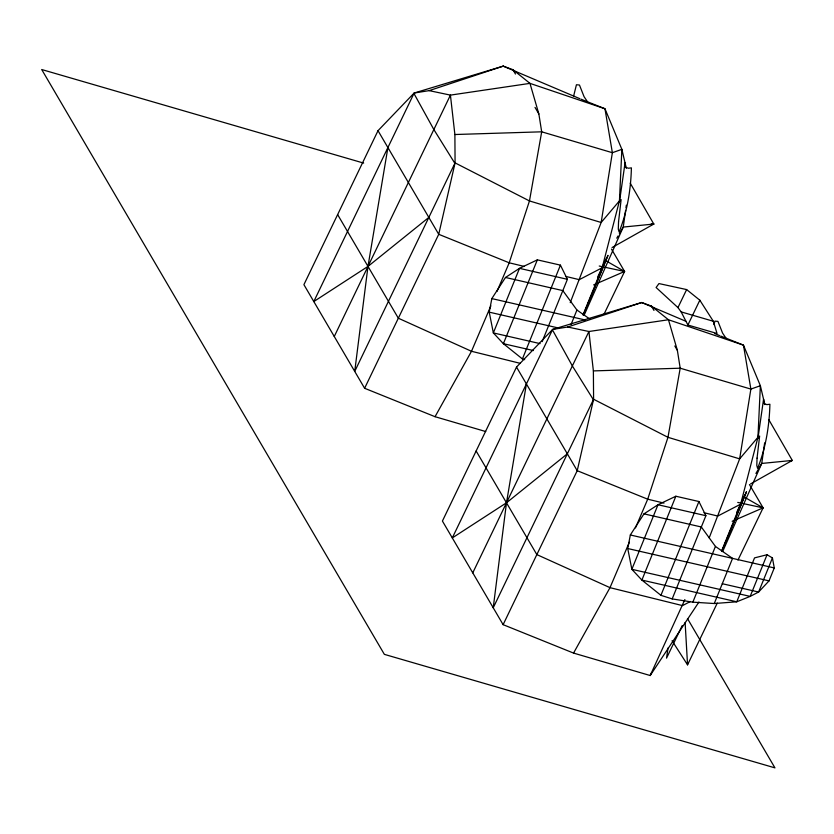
<?xml version="1.0" encoding="UTF-8"?>
<svg xmlns="http://www.w3.org/2000/svg" width="834" height="834" viewBox="0 0 834 834"><rect width="100%" height="100%" fill="white"/><g stroke="black" fill="none" stroke-linecap="round" stroke-linejoin="round"><path stroke-width="1.25" d="M583.07 314.72L602.138 267.787L619.443 200.89L621.862 149.338L604.963 108.754L581.006 99.183M721.566 551.107L740.634 504.174L757.95 437.277L760.368 385.725L743.459 345.14L720.712 336.05M573.542 96.442L576.43 84.755L579.453 85.005L584.081 96.723L587.616 101.956M625.604 210.345L623.248 227.056L584.165 315.148M625.969 207.77L626.334 205.206M764.653 442.875L761.744 463.443L722.671 551.524M668.034 647.976L666.533 658.151L682.202 625.594M387.904 147.566L367.982 266.411L354.731 371.401L455.083 162.88L454.884 134.524L450.423 95.118L429.156 90.625L414.154 93.022L378.011 130.688L303.91 284.665L364.614 388.279L435.046 416.698L485.732 431.543M526.41 383.953L506.488 502.798L493.228 607.788L593.589 399.257L593.381 370.911L588.919 331.505L567.662 327.011L552.661 329.409L516.517 367.075L442.416 521.052L503.121 624.666L573.552 653.085L650.186 675.53L698.955 602.002M524.68 359.652L522.418 358.933L503.382 343.691L493.342 332.922L489.235 312.156L491.831 298.593L505.487 277.472L519.499 268.35L537.346 259.854L560.427 265.139L567.401 279.317L542.163 341.617M627.741 548.532L630.327 534.98L643.984 513.859L658.005 504.737L675.853 496.24L698.923 501.526L705.898 515.704L672.183 598.916L660.924 595.32L641.888 580.078L631.849 569.309L627.741 548.532L769.031 580.881L774.275 567.933L772.43 557.936L767.051 554.735L754.541 557.883L736.756 601.794L714.269 603.524L692.846 602.158L672.183 598.916M713.967 324.593L714.936 321.142L717.959 321.392L722.588 333.11L726.112 338.343M570.227 302.659L601.158 222.48L612.365 152.705L604.963 108.754L529.965 83.369L512.931 69.691L503.225 66.136M684.881 599.563L650.186 675.53L651.208 673.153M709.202 537.836L739.654 458.856L750.871 389.082L743.459 345.14L668.461 319.756L651.427 306.078L641.732 302.523M537.346 259.854L503.382 343.691L533.447 350.572M522.418 358.933L560.427 265.139M571.081 324.457L576.93 310.029L562.825 290.607L505.487 277.472M675.853 496.24L641.888 580.078L736.756 601.794L750.173 596.393L758.606 592.036L769.031 580.881M660.924 595.32L698.923 501.526M692.846 602.158L715.426 546.416L701.331 526.984L643.984 513.859M714.269 603.524L732.554 558.384L715.426 546.416M767.051 554.735L750.173 596.393L631.849 569.309L658.005 504.737L705.898 515.704M772.43 557.936L758.606 592.036L722.286 583.717M583.404 315.012L607.996 255.34L583.268 315.054M721.9 551.399L746.503 491.716M721.764 551.441L746.482 491.726M490.861 305.849L471.491 351.281L435.046 416.698M496.97 291.493L509.209 262.804L529.465 200.942L541.693 131.814L538.858 113.956L529.965 83.369L450.423 95.118L334.267 336.477M629.357 542.225L609.998 587.657L573.552 653.085M635.477 527.88L647.705 499.191L667.971 437.318L680.2 368.201L677.364 350.332L668.461 319.756L588.919 331.505L472.763 572.864M597.644 277.107L606.276 258.561M736.714 512.326L744.783 494.948M364.614 388.279L438.726 234.302L455.083 162.88L529.465 200.942L601.158 222.48L619.443 200.89M603.92 314.418L624.593 271.467L611.499 249.126M503.121 624.666L577.222 470.689L593.589 399.257L667.971 437.318L739.654 458.856L757.95 437.277M677.959 307.6L686.632 289.575L699.83 300.198L713.31 321.246L717.031 333.485L687.883 325.02L681.159 311.895L677.959 307.6L656.108 287.511L658.954 283.57L686.632 289.575M687.883 325.02L699.83 300.198M672.068 640.741L687.55 664.844L717.271 603.076M737.954 560.094L763.1 507.854L749.453 484.554M616.774 238.17L618.067 235.949M619.36 233.728L623.248 227.056L653.793 224.044L630.233 183.167M755.927 473.441L761.744 463.443L792.3 460.431L768.739 419.554M428.832 217.424L367.982 266.411L313.803 301.554L414.154 93.022L503.204 66.136L579.807 98.673M567.339 453.811L506.488 502.798L452.299 537.93L552.661 329.409L641.711 302.523L685.996 321.33M612.073 247.542L653.793 224.044L651.198 224.023M750.579 483.928L792.3 460.431L789.798 461.014M690.406 601.491L682.504 605.609L609.998 587.657L536.846 554.6L476.131 450.986M602.138 267.787L579.286 279.661L565.515 276.356M740.634 504.174L717.782 516.048L704.021 512.733M593.652 284.894L624.593 271.467L605.526 260.542M732.148 521.281L763.1 507.854L744.032 496.928M429.156 90.625L503.204 66.136M567.662 327.011L641.711 302.523M651.291 224.627L653.793 224.044M454.884 134.524L541.693 131.814L612.365 152.705L621.862 149.338L626.324 168.218M593.381 370.911L680.2 368.201L750.871 389.082L760.368 385.725L764.83 404.605M599.229 266.025L624.593 271.467M737.736 502.412L763.1 507.854M567.401 279.317L519.499 268.35L493.342 332.922L540.078 343.618M491.831 298.593L585.26 319.985M489.235 312.156L558.644 328.043M630.327 534.98L774.275 567.933M524.221 266.421L509.209 262.804L438.726 234.302L378.011 130.688M663.979 503.1L647.705 499.191L577.222 470.689L516.517 367.075M520.249 363.343L471.491 351.281L398.339 318.213L337.634 214.599M363.655 163.099L41.7 69.524L384.359 654.356L774.942 767.864L687.477 618.578M681.159 311.895L713.31 321.246M714.728 333.537L719.513 335.57M576.93 310.029L590.024 319.182M454.864 163.328L433.857 129.541L413.935 93.471M593.37 399.715L572.353 365.928L552.442 329.857M512.931 69.691L515.475 74.038M535.011 107.388L538.858 113.956M651.427 306.078L653.971 310.415M674.821 345.995L677.364 350.332M685.121 622.487L687.55 664.844M618.547 221.761L618.296 229.1L619.099 231.967C627.21 211.742 630.89 189.558 631.39 167.863L628.398 168.228L625.385 167.227L625.062 162.849L619.454 201.911L621.121 199.639L618.547 221.761M757.053 458.147L756.792 465.476L757.606 468.354C765.706 448.129 769.386 425.945 769.897 404.25L766.894 404.615L763.892 403.604L763.569 399.236L757.96 438.298L759.628 436.026L757.053 458.147"/></g></svg>
